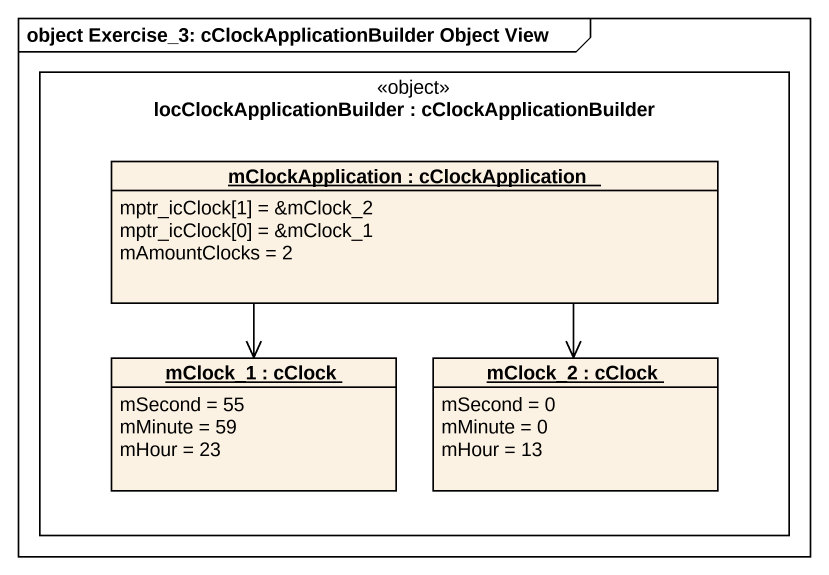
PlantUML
@startuml
mainframe object Exercise_3: cClockApplicationBuilder Object View
hide circle
hide empty members
rectangle "locClockApplicationBuilder : cClockApplicationBuilder" as locClockApplicationBuilder <<object>> {
  object "mClockApplication : cClockApplication" as mClockApplication {
    mptr_icClock[1] = &mClock_2
    mptr_icClock[0] = &mClock_1
    mAmountClocks = 2
  }
  object "mClock_1 : cClock" as mClock_1 {
    mSecond = 55
    mMinute = 59
    mHour = 23
  }
  object "mClock_2 : cClock" as mClock_2 {
    mSecond = 0
    mMinute = 0
    mHour = 13
  }
}
mClockApplication --> mClock_1
mClock_2 <-up- mClockApplication
@enduml
